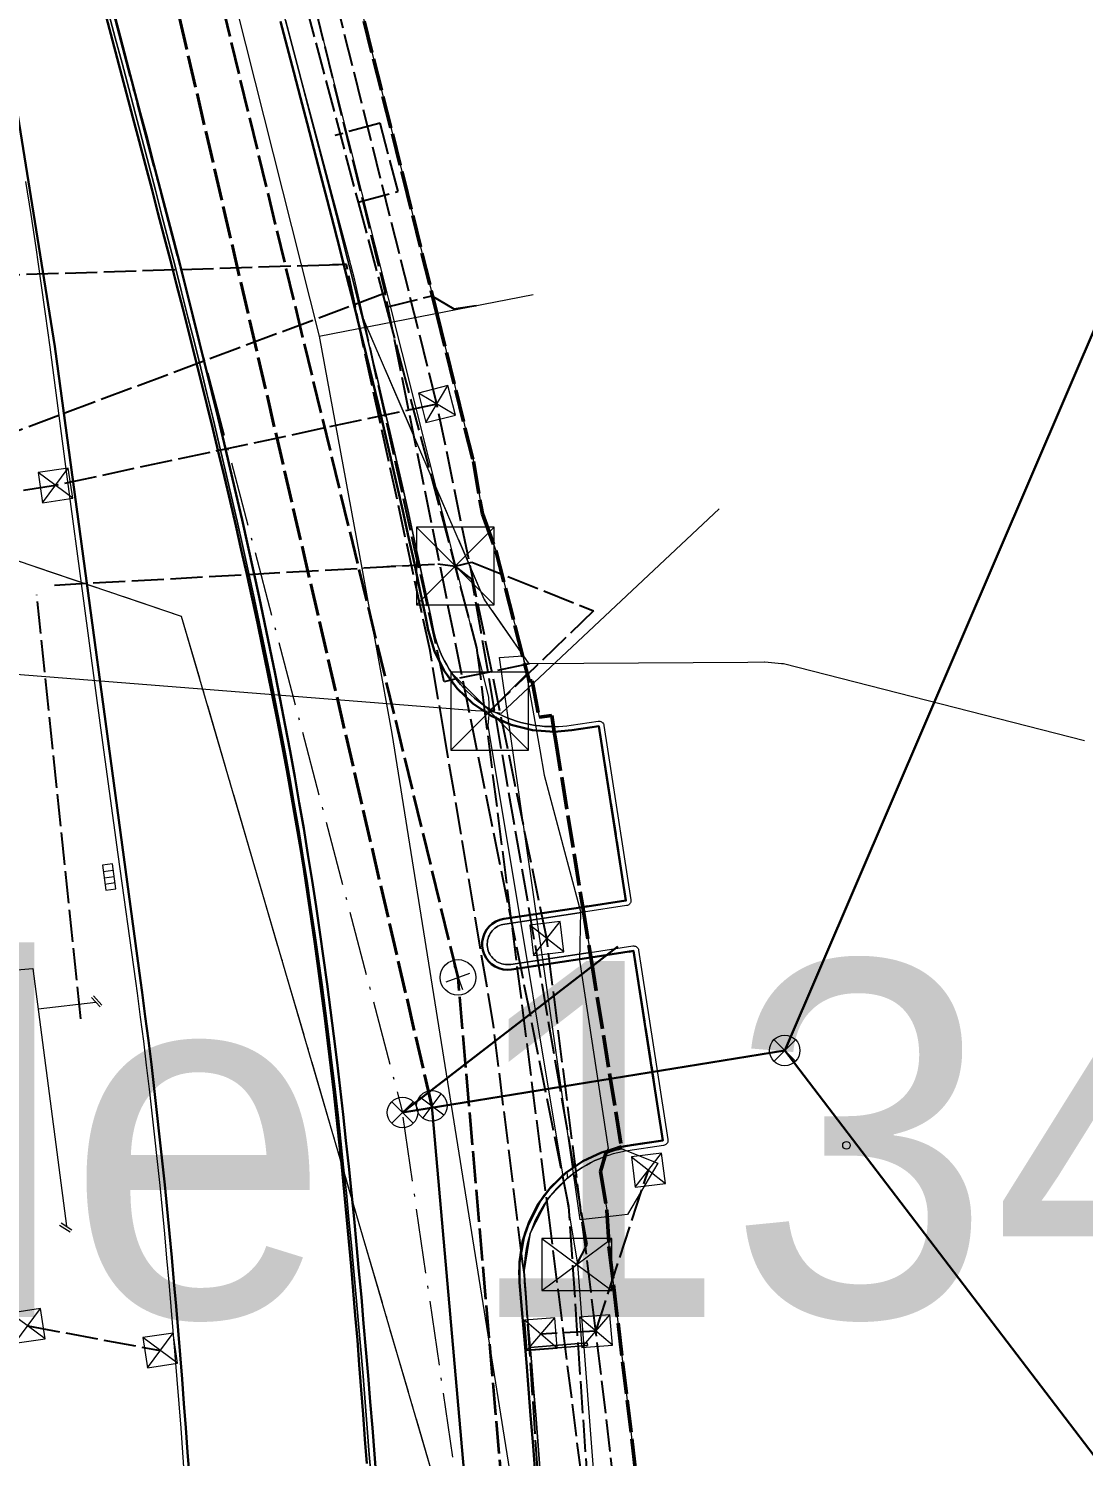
# Model space of a CAD drawing. Header units: metres. Extents: x 105014 to 106600, y 111320 to 118425.
# Drawn here: x 105416.5 to 105458.1, y 112559.1 to 112615.3 of the extents above; entities that cross this region are included whole.
import ezdxf
from ezdxf.enums import TextEntityAlignment as Align

# ---------------------------------------------------------------- set-up
doc = ezdxf.new("R2010")
doc.units = ezdxf.units.M
doc.linetypes.add('DASHDOT', pattern=[3.556, 2.54, -0.508, 0, -0.508])
doc.linetypes.add('DASHED', pattern=[1.524, 1.27, -0.254])
for name, color, linetype, lineweight in [('00-BASE-LIMITE', 7, 'DASHED', 50), ('00-BASE-UE', 42, 'DASHED', 25), ('10-PAV-CALZADA-BRT', 12, 'CONTINUOUS', 30), ('10-PAV-CALZADA-MIXTA', 8, 'CONTINUOUS', 30), ('10-PAV-SARDINEL', 252, 'CONTINUOUS', 13), ('20-EP-ZONA-DURA', 253, 'CONTINUOUS', 13), ('20-EP-ZONA-VERDE', 84, 'CONTINUOUS', 13), ('30-RED-ENEL-NODOS', 11, 'CONTINUOUS', 13), ('30-RED-ENEL-PROY', 1, 'DASHED', 25), ('30-RED-ETB-CAMARA', 151, 'CONTINUOUS', 13), ('30-RED-ETB-EXIST', 145, 'CONTINUOUS', 13), ('30-RED-ETB-PROY', 5, 'DASHED', 25), ('30-RED-MOVISTAR-PROY', 4, 'DASHED', 25), ('30-RED-VANTI-EXIST', 52, 'CONTINUOUS', 13), ('30-RED-VANTI-PROY', 2, 'DASHED', 25), ('30-RED-VANTI-RETIRO', 8, 'DASHDOT', 13), ('35-RH-ACUE-DOMICILIARIA', 152, 'CONTINUOUS', 9), ('35-RH-ACUE-MENOR-EXIST', 151, 'CONTINUOUS', 13), ('35-RH-ACUE-MENOR-PROY', 5, 'DASHED', 25), ('35-RH-PLUV-COLECTOR', 96, 'CONTINUOUS', 30), ('35-RH-PLUV-INTERCEPTOR', 3, 'DASHED', 40), ('35-RH-PLUV-NODOS', 94, 'CONTINUOUS', 13), ('35-RH-PLUV-RETIRO', 8, 'DASHDOT', 13), ('36-RH-SAN-COLECTOR-PROY', 6, 'DASHED', 35), ('36-RH-SAN-POZOS', 216, 'CONTINUOUS', 13), ('40-ROT-ESTACION', 1, 'CONTINUOUS', 25), ('60-PREDIAL-LOTE', 42, 'CONTINUOUS', 13)]:
    doc.layers.add(name, color=color, linetype=linetype, lineweight=lineweight)

# ---------------------------------------------------------------- blocks, each defined once
blk = doc.blocks.new('CAM_ETB_T_16')
for p, q in [((-1.53, -1.53), (1.53, 1.53)), ((-1.53, 1.53), (1.53, -1.53))]:
    blk.add_line(p, q)
blk.add_lwpolyline([(-1.53, -1.53), (1.53, -1.53), (1.53, 1.53), (-1.53, 1.53)], close=True)
blk = doc.blocks.new('CAM_ETB_T_13')
for p, q in [((-1.375, -1.025), (1.375, 1.025)), ((-1.375, 1.025), (1.375, -1.025))]:
    blk.add_line(p, q)
blk.add_lwpolyline([(-1.375, -1.025), (1.375, -1.025), (1.375, 1.025), (-1.375, 1.025)], close=True)
blk = doc.blocks.new('CAJA_ENEL')
for p, q in [((-0.6, -0.6), (0.6, 0.6)), ((-0.6, 0.6), (0.6, -0.6))]:
    blk.add_line(p, q)
blk.add_lwpolyline([(-0.6, -0.6), (0.6, -0.6), (0.6, 0.6), (-0.6, 0.6)], close=True)
blk = doc.blocks.new('POSTE')
blk.add_circle((0, 0), 0.15)
blk = doc.blocks.new('POZO_SAN')
for p, q in [((-0.5, 0), (0.5, 0)), ((0, -0.5), (0, 0.5))]:
    blk.add_line(p, q)
blk.add_circle((0, 0), 0.7)
blk = doc.blocks.new('SUMIDERO')
for p, q in [((-0.25, -0.2), (-0.25, 0.2)), ((0, -0.2), (0, 0.2)), ((0.25, -0.2), (0.25, 0.2))]:
    blk.add_line(p, q)
blk.add_lwpolyline([(-0.5, -0.2), (0.5, -0.2), (0.5, 0.2), (-0.5, 0.2)], close=True)
blk = doc.blocks.new('POZO_PLUV')
for p, q in [((-0.42, -0.42), (0.42, 0.42)), ((-0.42, 0.42), (0.42, -0.42))]:
    blk.add_line(p, q)
blk.add_circle((0, 0), 0.6)

msp = doc.modelspace()

# ---------------------------------------------------------------- linework, layer by layer
at = {"layer": '00-BASE-LIMITE'}
msp.add_lwpolyline([(105428.6407, 112619.9861), (105431.3021, 112609.3937), (105432.6313, 112604.0009), (105434.0537, 112598.2289), (105434.4085, 112596.1651), (105434.9379, 112594.7253), (105436.2451, 112589.5969), (105436.3631, 112589.6031), (105436.6427, 112588.1677), (105437.1407, 112588.2363), (105437.2411, 112587.5977), (105437.2873, 112587.3107), (105438.3575, 112580.6993), (105438.6859, 112578.6629), (105439.8829, 112571.2679), (105439.2775, 112571.0509), (105439.0641, 112570.2931), (105439.3141, 112568.7701), (105439.3889, 112567.3487), (105441.3993, 112550.4543)], dxfattribs=at)
at = {"layer": '00-BASE-UE'}
msp.add_lwpolyline([(105428.6407, 112619.9861), (105431.3021, 112609.3937), (105432.6313, 112604.0009), (105434.0537, 112598.2289), (105434.4085, 112596.1651), (105434.9379, 112594.7253), (105436.2451, 112589.5969), (105436.3631, 112589.6031), (105436.6427, 112588.1677), (105437.1407, 112588.2363), (105437.2411, 112587.5979), (105437.9267, 112587.6535), (105438.9975, 112587.8155), (105440.0561, 112580.9559), (105438.3575, 112580.6993), (105438.6773, 112578.7163), (105440.3625, 112578.9709), (105441.5125, 112571.5193), (105440.1031, 112571.3063), (105439.8831, 112571.2679), (105439.2775, 112571.0509), (105439.0641, 112570.2931), (105439.3141, 112568.7701), (105439.3889, 112567.3487), (105441.3993, 112550.4543)], dxfattribs=at)
at = {"layer": '10-PAV-CALZADA-BRT'}
for points in [[(105369.4269, 112805.6577), (105420.4073, 112612.7045), (105420.6547, 112611.7683), (105420.9021, 112610.8311), (105421.1491, 112609.8935), (105421.3959, 112608.9549), (105421.6421, 112608.0153), (105421.8871, 112607.0769), (105422.1315, 112606.1359), (105422.3749, 112605.1939), (105422.6167, 112604.2509), (105422.8573, 112603.3067), (105423.0961, 112602.3615), (105423.3329, 112601.4151), (105423.5677, 112600.4673), (105423.8005, 112599.5183), (105424.0305, 112598.5681), (105424.2579, 112597.6165), (105424.4827, 112596.6635), (105424.7043, 112595.7091), (105424.9225, 112594.7531), (105425.1375, 112593.7959), (105425.3489, 112592.8369), (105425.5563, 112591.8765), (105425.7599, 112590.9147), (105425.9591, 112589.9511), (105426.1539, 112588.9859), (105426.3441, 112588.0191), (105426.5295, 112587.0507), (105426.7099, 112586.0807), (105426.8849, 112585.1089), (105427.0547, 112584.1355), (105427.2187, 112583.1605), (105427.3769, 112582.1847), (105427.5291, 112581.2083), (105427.6757, 112580.2319), (105427.8169, 112579.2553), (105427.9527, 112578.2787), (105428.0833, 112577.3021), (105428.2093, 112576.3255), (105428.3303, 112575.3491), (105428.4469, 112574.3727), (105428.5593, 112573.3967), (105428.6675, 112572.4207), (105428.7717, 112571.4451), (105428.8723, 112570.4697), (105428.9693, 112569.4949), (105429.0631, 112568.5201), (105429.1537, 112567.5459), (105429.2411, 112566.5721), (105429.3261, 112565.5989), (105429.4085, 112564.6259), (105429.4883, 112563.6535), (105429.5663, 112562.6817), (105429.6421, 112561.7103), (105429.7161, 112560.7395), (105429.7887, 112559.7693), (105429.8597, 112558.7997)], [(105422.8781, 112558.2919), (105422.8077, 112559.2527), (105422.7359, 112560.2125), (105422.6629, 112561.1717), (105422.5881, 112562.1299), (105422.5113, 112563.0873), (105422.4327, 112564.0439), (105422.3517, 112564.9997), (105422.2685, 112565.9545), (105422.1827, 112566.9083), (105422.0941, 112567.8613), (105422.0027, 112568.8133), (105421.9079, 112569.7643), (105421.8099, 112570.7143), (105421.7087, 112571.6631), (105421.6035, 112572.6109), (105421.4945, 112573.5575), (105421.3817, 112574.5031), (105421.2645, 112575.4473), (105421.1429, 112576.3905), (105421.0169, 112577.3323), (105420.9511, 112577.8059), (105417.5797, 112602.7569), (105415.596, 112615.1337)]]:
    msp.add_lwpolyline(points, dxfattribs=at)
at = {"layer": '10-PAV-CALZADA-MIXTA'}
for points in [[(105430.2393, 112558.1471), (105430.1597, 112559.1761), (105430.0789, 112560.2053), (105429.9963, 112561.2343), (105429.9119, 112562.2631), (105429.8255, 112563.2917), (105429.7371, 112564.3201), (105429.6461, 112565.3483), (105429.5527, 112566.3763), (105429.4565, 112567.4041), (105429.3571, 112568.4317), (105429.2547, 112569.4587), (105429.1489, 112570.4857), (105429.0397, 112571.5121), (105428.9265, 112572.5381), (105428.8093, 112573.5637), (105428.6881, 112574.5887), (105428.5625, 112575.6133), (105428.4325, 112576.6375), (105428.2975, 112577.6609), (105428.1577, 112578.6835), (105428.0127, 112579.7057), (105427.8625, 112580.7269), (105427.7067, 112581.7473), (105427.5451, 112582.7669), (105427.3777, 112583.7855), (105427.2043, 112584.8031), (105427.0249, 112585.8195), (105426.8399, 112586.8351), (105426.6495, 112587.8495), (105426.4537, 112588.8631), (105426.2527, 112589.8757), (105426.0469, 112590.8871), (105425.8365, 112591.8977), (105425.6215, 112592.9073), (105425.4023, 112593.9161), (105425.1791, 112594.9239), (105424.9517, 112595.9309), (105424.7209, 112596.9371), (105424.4865, 112597.9423), (105424.2489, 112598.9467), (105424.0079, 112599.9505), (105423.7643, 112600.9537), (105423.5179, 112601.9561), (105423.2689, 112602.9579), (105423.0177, 112603.9591), (105422.7643, 112604.9597), (105422.5091, 112605.9599), (105422.2521, 112606.9597), (105421.9933, 112607.9591), (105421.7335, 112608.9579), (105421.4723, 112609.9567), (105421.2103, 112610.9551), (105420.9475, 112611.9533), (105420.6841, 112612.9515), (105420.4203, 112613.9495), (105420.1563, 112614.9473), (105389.7224, 112729.9788)], [(105426.4627, 112615.5467), (105426.7271, 112614.5463), (105426.9915, 112613.5447), (105427.2555, 112612.5419), (105427.5191, 112611.5375), (105427.7811, 112610.5353), (105428.0431, 112609.5287), (105428.3039, 112608.5207), (105428.5635, 112607.5109), (105428.8217, 112606.4997), (105429.0781, 112605.4867), (105429.3327, 112604.4721), (105429.5853, 112603.4557), (105429.8357, 112602.4375), (105430.0835, 112601.4173), (105430.3287, 112600.3953), (105430.5709, 112599.3715), (105430.8101, 112598.3455), (105431.0461, 112597.3177), (105431.2783, 112596.2879), (105431.5071, 112595.2559), (105431.7317, 112594.2217), (105431.9523, 112593.1855), (105432.1687, 112592.1473), (105432.2799, 112591.6007), (105432.5242, 112590.7731), (105432.9073, 112589.9998), (105433.4175, 112589.3039), (105434.0399, 112588.7061), (105434.7557, 112588.2242), (105435.5438, 112587.8726), (105436.3805, 112587.6618), (105437.2411, 112587.5979), (105437.9267, 112587.6535), (105438.9975, 112587.8155), (105440.0561, 112580.9559), (105438.3575, 112580.6993), (105435.2537, 112580.2301), (105435.0923, 112580.1919), (105434.9394, 112580.1276), (105434.7991, 112580.039), (105434.6754, 112579.9285), (105434.5715, 112579.7992), (105434.4903, 112579.6546), (105434.4341, 112579.4985), (105434.4043, 112579.3354), (105434.4017, 112579.1695), (105434.4265, 112579.0055), (105434.478, 112578.8478), (105434.5547, 112578.7007), (105434.6545, 112578.5683), (105434.7748, 112578.4541), (105434.9123, 112578.3613), (105435.0632, 112578.2923), (105435.2233, 112578.2491), (105435.3884, 112578.2329), (105435.5539, 112578.2441), (105438.6773, 112578.7163), (105440.3625, 112578.9709), (105441.5125, 112571.5193), (105440.1031, 112571.3063), (105439.883, 112571.2677), (105439.1012, 112571.0462), (105438.3656, 112570.7011), (105437.6956, 112570.2413), (105437.109, 112569.6791), (105436.6212, 112569.0293), (105436.245, 112568.309), (105435.9905, 112567.5373), (105435.8644, 112566.7346), (105435.8699, 112565.9221), (105435.9633, 112564.8633), (105436.0531, 112563.8211), (105436.1405, 112562.7797), (105436.2259, 112561.7395), (105436.3091, 112560.7003), (105436.3909, 112559.6623), (105436.4711, 112558.6253)]]:
    msp.add_lwpolyline(points, dxfattribs=at)
at = {"layer": '10-PAV-SARDINEL'}
for points in [[(105429.8597, 112558.7997), (105429.7887, 112559.7693), (105429.7161, 112560.7395), (105429.6421, 112561.7103), (105429.5663, 112562.6817), (105429.4883, 112563.6535), (105429.4085, 112564.6259), (105429.3261, 112565.5989), (105429.2411, 112566.5721), (105429.1537, 112567.5459), (105429.0631, 112568.5201), (105428.9693, 112569.4949), (105428.8723, 112570.4697), (105428.7717, 112571.4451), (105428.6675, 112572.4207), (105428.5593, 112573.3967), (105428.4469, 112574.3727), (105428.3303, 112575.3491), (105428.2093, 112576.3255), (105428.0833, 112577.3021), (105427.9527, 112578.2787), (105427.8169, 112579.2553), (105427.6757, 112580.2319), (105427.5291, 112581.2083), (105427.3769, 112582.1847), (105427.2187, 112583.1605), (105427.0547, 112584.1355), (105426.8849, 112585.1089), (105426.7099, 112586.0807), (105426.5295, 112587.0507), (105426.3441, 112588.0191), (105426.1539, 112588.9859), (105425.9591, 112589.9511), (105425.7599, 112590.9147), (105425.5563, 112591.8765), (105425.3489, 112592.8369), (105425.1375, 112593.7959), (105424.9225, 112594.7531), (105424.7043, 112595.7091), (105424.4827, 112596.6635), (105424.2579, 112597.6165), (105424.0305, 112598.5681), (105423.8005, 112599.5183), (105423.5677, 112600.4673), (105423.3329, 112601.4151), (105423.0961, 112602.3615), (105422.8573, 112603.3067), (105422.6167, 112604.2509), (105422.3749, 112605.1939), (105422.1315, 112606.1359), (105421.8871, 112607.0769), (105421.6421, 112608.0153), (105421.3959, 112608.9549), (105421.1491, 112609.8935), (105420.9021, 112610.8311), (105420.6547, 112611.7683), (105420.4073, 112612.7045), (105369.4313, 112805.6409)], [(105389.5291, 112729.9276), (105419.963, 112614.8961), (105420.227, 112613.8984), (105420.4907, 112612.9005), (105420.7541, 112611.9024), (105421.0169, 112610.9043), (105421.2789, 112609.906), (105421.54, 112608.9075), (105421.7997, 112607.9089), (105422.0585, 112606.9098), (105422.3154, 112605.9103), (105422.5705, 112604.9105), (105422.8238, 112603.9102), (105423.0749, 112602.9095), (105423.3238, 112601.9082), (105423.57, 112600.9063), (105423.8135, 112599.9036), (105424.0544, 112598.9004), (105424.2918, 112597.8966), (105424.5261, 112596.8921), (105424.7567, 112595.8865), (105424.984, 112594.88), (105425.207, 112593.8733), (105425.426, 112592.8652), (105425.6408, 112591.8565), (105425.851, 112590.8468), (105426.0566, 112589.8361), (105426.2574, 112588.8247), (105426.453, 112587.8121), (105426.6432, 112586.7988), (105426.828, 112585.7842), (105427.0072, 112584.7689), (105427.1804, 112583.7524), (105427.3477, 112582.7351), (105427.5091, 112581.7166), (105427.6647, 112580.6973), (105427.8148, 112579.6771), (105427.9596, 112578.6559), (105428.0993, 112577.6343), (105428.2342, 112576.6118), (105428.3641, 112575.5886), (105428.4896, 112574.5648), (105428.6107, 112573.5406), (105428.7278, 112572.5158), (105428.8409, 112571.4906), (105428.95, 112570.4649), (105429.0558, 112569.4386), (105429.1581, 112568.4122), (105429.2574, 112567.3852), (105429.3536, 112566.358), (105429.4469, 112565.3305), (105429.5379, 112564.3028), (105429.6262, 112563.2748), (105429.7126, 112562.2466), (105429.797, 112561.2181), (105429.8795, 112560.1895), (105429.9603, 112559.1606), (105430.0399, 112558.1318)], [(105430.0399, 112558.1318), (105429.9603, 112559.1606), (105429.8795, 112560.1895), (105429.797, 112561.2181), (105429.7126, 112562.2466), (105429.6262, 112563.2748), (105429.5379, 112564.3028), (105429.4469, 112565.3305), (105429.3536, 112566.358), (105429.2574, 112567.3852), (105429.1581, 112568.4122), (105429.0558, 112569.4386), (105428.95, 112570.4649), (105428.8409, 112571.4906), (105428.7278, 112572.5158), (105428.6107, 112573.5406), (105428.4896, 112574.5648), (105428.3641, 112575.5886), (105428.2342, 112576.6118), (105428.0993, 112577.6343), (105427.9596, 112578.6559), (105427.8148, 112579.6771), (105427.6647, 112580.6973), (105427.5091, 112581.7166), (105427.3477, 112582.7351), (105427.1804, 112583.7524), (105427.0072, 112584.7689), (105426.828, 112585.7842), (105426.6432, 112586.7988), (105426.453, 112587.8121), (105426.2574, 112588.8247), (105426.0566, 112589.8361), (105425.851, 112590.8468), (105425.6408, 112591.8565), (105425.426, 112592.8652), (105425.207, 112593.8733), (105424.984, 112594.88), (105424.7567, 112595.8865), (105424.5261, 112596.8921), (105424.2918, 112597.8966), (105424.0544, 112598.9004), (105423.8135, 112599.9036), (105423.57, 112600.9063), (105423.3238, 112601.9082), (105423.0749, 112602.9095), (105422.8238, 112603.9102), (105422.5705, 112604.9105), (105422.3154, 112605.9103), (105422.0585, 112606.9098), (105421.7997, 112607.9089), (105421.54, 112608.9075), (105421.2789, 112609.906), (105421.0169, 112610.9043), (105420.7541, 112611.9024), (105420.4907, 112612.9005), (105420.227, 112613.8984), (105419.963, 112614.8961), (105389.5291, 112729.9276)], [(105389.7224, 112729.9788), (105420.1563, 112614.9473), (105420.4203, 112613.9495), (105420.6841, 112612.9515), (105420.9475, 112611.9533), (105421.2103, 112610.9551), (105421.4723, 112609.9567), (105421.7335, 112608.9579), (105421.9933, 112607.9591), (105422.2521, 112606.9597), (105422.5091, 112605.9599), (105422.7643, 112604.9597), (105423.0177, 112603.9591), (105423.2689, 112602.9579), (105423.5179, 112601.9561), (105423.7643, 112600.9537), (105424.0079, 112599.9505), (105424.2489, 112598.9467), (105424.4865, 112597.9423), (105424.7209, 112596.9371), (105424.9517, 112595.9309), (105425.1791, 112594.9239), (105425.4023, 112593.9161), (105425.6215, 112592.9073), (105425.8365, 112591.8977), (105426.0469, 112590.8871), (105426.2527, 112589.8757), (105426.4537, 112588.8631), (105426.6495, 112587.8495), (105426.8399, 112586.8351), (105427.0249, 112585.8195), (105427.2043, 112584.8031), (105427.3777, 112583.7855), (105427.5451, 112582.7669), (105427.7067, 112581.7473), (105427.8625, 112580.7269), (105428.0127, 112579.7057), (105428.1577, 112578.6835), (105428.2975, 112577.6609), (105428.4325, 112576.6375), (105428.5625, 112575.6133), (105428.6881, 112574.5887), (105428.8093, 112573.5637), (105428.9265, 112572.5381), (105429.0397, 112571.5121), (105429.1489, 112570.4857), (105429.2547, 112569.4587), (105429.3571, 112568.4317), (105429.4565, 112567.4041), (105429.5527, 112566.3763), (105429.6461, 112565.3483), (105429.7371, 112564.3201), (105429.8255, 112563.2917), (105429.9119, 112562.2631), (105429.9963, 112561.2343), (105430.0789, 112560.2053), (105430.1597, 112559.1761), (105430.2393, 112558.1471)], [(105436.4711, 112558.6253), (105436.3909, 112559.6623), (105436.3091, 112560.7003), (105436.2259, 112561.7395), (105436.1405, 112562.7797), (105436.0531, 112563.8211), (105435.9633, 112564.8633), (105435.8699, 112565.9221), (105435.8564, 112566.1195), (105435.8507, 112566.3173), (105435.8528, 112566.5151), (105435.8628, 112566.7127), (105435.8805, 112566.9098), (105435.9061, 112567.106), (105435.9394, 112567.301), (105435.9804, 112567.4946), (105436.029, 112567.6863), (105436.0851, 112567.8761), (105436.1488, 112568.0634), (105436.2197, 112568.2481), (105436.298, 112568.4298), (105436.3833, 112568.6083), (105436.4757, 112568.7833), (105436.5749, 112568.9545), (105436.6808, 112569.1216), (105436.7932, 112569.2844), (105436.912, 112569.4426), (105437.037, 112569.596), (105437.1679, 112569.7444), (105437.3046, 112569.8874), (105437.4468, 112570.0249), (105437.5944, 112570.1567), (105437.7471, 112570.2826), (105437.9046, 112570.4023), (105438.0668, 112570.5157), (105438.2333, 112570.6225), (105438.4039, 112570.7227), (105438.5783, 112570.8161), (105438.7563, 112570.9025), (105438.9376, 112570.9818), (105439.1218, 112571.0539), (105439.3088, 112571.1186), (105439.4982, 112571.1759), (105439.6897, 112571.2256), (105439.883, 112571.2677), (105439.9928, 112571.2882), (105440.1031, 112571.3063), (105441.5125, 112571.5193), (105440.3625, 112578.9709), (105438.6773, 112578.7163), (105435.5539, 112578.2441), (105435.4668, 112578.2348), (105435.3792, 112578.2331), (105435.2918, 112578.2391), (105435.2052, 112578.2526), (105435.1202, 112578.2737), (105435.0373, 112578.3021), (105434.9572, 112578.3376), (105434.8805, 112578.3799), (105434.8077, 112578.4288), (105434.7396, 112578.4838), (105434.6764, 112578.5446), (105434.6188, 112578.6106), (105434.5672, 112578.6814), (105434.522, 112578.7564), (105434.4834, 112578.8351), (105434.4519, 112578.9168), (105434.4276, 112579.001), (105434.4107, 112579.087), (105434.4014, 112579.1741), (105434.3997, 112579.2617), (105434.4057, 112579.3491), (105434.4193, 112579.4357), (105434.4403, 112579.5207), (105434.4687, 112579.6036), (105434.5042, 112579.6837), (105434.5466, 112579.7604), (105434.5955, 112579.8331), (105434.6505, 112579.9013), (105434.7112, 112579.9644), (105434.7773, 112580.022), (105434.8481, 112580.0736), (105434.9231, 112580.1189), (105435.0018, 112580.1574), (105435.0835, 112580.189), (105435.1677, 112580.2132), (105435.2537, 112580.2301), (105438.3575, 112580.6993), (105440.0561, 112580.9559), (105438.9975, 112587.8155), (105437.9267, 112587.6535), (105437.7561, 112587.6308), (105437.5849, 112587.6139), (105437.4131, 112587.6029), (105437.2411, 112587.5979), (105437.0436, 112587.5994), (105436.8464, 112587.6086), (105436.6496, 112587.6257), (105436.4537, 112587.6505), (105436.2589, 112587.683), (105436.0656, 112587.7232), (105435.874, 112587.7709), (105435.6844, 112587.8263), (105435.4972, 112587.889), (105435.3126, 112587.9591), (105435.1309, 112588.0364), (105434.9524, 112588.1209), (105434.7773, 112588.2123), (105434.6061, 112588.3106), (105434.4388, 112588.4156), (105434.2758, 112588.5271), (105434.1173, 112588.6449), (105433.9636, 112588.7689), (105433.815, 112588.8989), (105433.6715, 112589.0346), (105433.5336, 112589.1759), (105433.4013, 112589.3225), (105433.275, 112589.4743), (105433.1547, 112589.6309), (105433.0407, 112589.7921), (105432.9331, 112589.9578), (105432.8322, 112590.1275), (105432.7381, 112590.3011), (105432.6508, 112590.4783), (105432.5707, 112590.6587), (105432.4977, 112590.8422), (105432.4321, 112591.0285), (105432.3738, 112591.2172), (105432.3231, 112591.408), (105432.2799, 112591.6007), (105432.1687, 112592.1473), (105431.9523, 112593.1855), (105431.7317, 112594.2217), (105431.5071, 112595.2559), (105431.2783, 112596.2879), (105431.0461, 112597.3177), (105430.8101, 112598.3455), (105430.5709, 112599.3715), (105430.3287, 112600.3953), (105430.0835, 112601.4173), (105429.8357, 112602.4375), (105429.5853, 112603.4557), (105429.3327, 112604.4721), (105429.0781, 112605.4867), (105428.8217, 112606.4997), (105428.5635, 112607.5109), (105428.3039, 112608.5207), (105428.0431, 112609.5287), (105427.7811, 112610.5353), (105427.5191, 112611.5375), (105427.2555, 112612.5419), (105426.9915, 112613.5447), (105426.7271, 112614.5463), (105426.4627, 112615.5467)], [(105426.6561, 112615.5978), (105426.9205, 112614.5974), (105427.1849, 112613.5957), (105427.4489, 112612.5928), (105427.7126, 112611.5882), (105427.9747, 112610.5858), (105428.2367, 112609.579), (105428.4976, 112608.5707), (105428.7573, 112607.5606), (105429.0156, 112606.549), (105429.2721, 112605.5356), (105429.5268, 112604.5206), (105429.7795, 112603.5037), (105430.03, 112602.485), (105430.2779, 112601.4643), (105430.5233, 112600.4417), (105430.7656, 112599.4172), (105431.005, 112598.3906), (105431.2411, 112597.3621), (105431.4735, 112596.3316), (105431.7025, 112595.2988), (105431.9272, 112594.2637), (105432.148, 112593.2267), (105432.3646, 112592.1877), (105432.4754, 112591.6431), (105432.5169, 112591.4575), (105432.5662, 112591.272), (105432.6222, 112591.0908), (105432.6853, 112590.9118), (105432.7545, 112590.7378), (105432.8314, 112590.5644), (105432.9156, 112590.3933), (105433.0059, 112590.2266), (105433.1023, 112590.0646), (105433.2062, 112589.9045), (105433.3164, 112589.7487), (105433.4317, 112589.5986), (105433.5524, 112589.4536), (105433.6801, 112589.3121), (105433.8108, 112589.1782), (105433.9492, 112589.0471), (105434.0941, 112588.9205), (105434.2383, 112588.8042), (105434.3914, 112588.6902), (105434.5471, 112588.5837), (105434.7087, 112588.4823), (105434.8741, 112588.3874), (105435.0421, 112588.2997), (105435.2115, 112588.2195), (105435.386, 112588.1452), (105435.5662, 112588.0768), (105435.7461, 112588.0165), (105435.9251, 112587.9643), (105436.1092, 112587.9184), (105436.2968, 112587.8794), (105436.4817, 112587.8485), (105436.6719, 112587.8245), (105436.8602, 112587.8082), (105437.0469, 112587.7994), (105437.2394, 112587.7979), (105437.4061, 112587.8029), (105437.5701, 112587.8134), (105437.7335, 112587.8295), (105437.8987, 112587.8515), (105438.9676, 112588.0132), (105439.0021, 112588.0154), (105439.0365, 112588.0116), (105439.0696, 112588.002), (105439.1007, 112587.9868), (105439.1287, 112587.9665), (105439.1527, 112587.9417), (105439.1721, 112587.9131), (105439.1863, 112587.8816), (105439.1949, 112587.8481), (105440.2538, 112580.9864), (105440.2561, 112580.955), (105440.2535, 112580.9237), (105440.246, 112580.8932), (105440.2338, 112580.8642), (105440.2173, 112580.8374), (105440.1967, 112580.8136), (105440.1727, 112580.7934), (105440.1458, 112580.7771), (105440.1166, 112580.7652), (105440.086, 112580.7581), (105438.3874, 112580.5015), (105435.2877, 112580.0329), (105435.2148, 112580.0187), (105435.147, 112579.9991), (105435.0819, 112579.9739), (105435.0192, 112579.9432), (105434.959, 112579.907), (105434.9019, 112579.8653), (105434.8492, 112579.8194), (105434.8004, 112579.7686), (105434.7561, 112579.7137), (105434.7178, 112579.6567), (105434.6836, 112579.5947), (105434.6549, 112579.53), (105434.6325, 112579.4647), (105434.6156, 112579.3966), (105434.6047, 112579.3274), (105434.5999, 112579.2565), (105434.6012, 112579.1865), (105434.6086, 112579.1172), (105434.6224, 112579.0472), (105434.6414, 112578.9812), (105434.6669, 112578.9152), (105434.698, 112578.8518), (105434.7343, 112578.7916), (105434.7755, 112578.7352), (105434.8209, 112578.6831), (105434.8718, 112578.6341), (105434.926, 112578.5903), (105434.9848, 112578.5507), (105435.0457, 112578.5171), (105435.1099, 112578.4886), (105435.1768, 112578.4657), (105435.2453, 112578.4488), (105435.3146, 112578.438), (105435.3833, 112578.4333), (105435.4543, 112578.4346), (105435.528, 112578.4425), (105438.6474, 112578.9141), (105440.3326, 112579.1687), (105440.3671, 112579.1709), (105440.4014, 112579.1671), (105440.4346, 112579.1574), (105440.4657, 112579.1422), (105440.4936, 112579.1219), (105440.5177, 112579.0971), (105440.5371, 112579.0685), (105440.5513, 112579.037), (105440.5599, 112579.0035), (105441.7102, 112571.5498), (105441.7125, 112571.5184), (105441.7099, 112571.4871), (105441.7024, 112571.4566), (105441.6902, 112571.4276), (105441.6737, 112571.4008), (105441.6531, 112571.377), (105441.6291, 112571.3568), (105441.6022, 112571.3405), (105441.573, 112571.3286), (105441.5424, 112571.3215), (105440.1344, 112571.1087), (105440.0296, 112571.0916), (105440.0252, 112571.0909), (105439.9224, 112571.0716), (105439.7369, 112571.0312), (105439.5537, 112570.9837), (105439.3711, 112570.9285), (105439.1923, 112570.8667), (105439.0145, 112570.7972), (105438.8405, 112570.7211), (105438.6696, 112570.6382), (105438.5013, 112570.548), (105438.3382, 112570.4522), (105438.1785, 112570.3498), (105438.0235, 112570.2414), (105437.8714, 112570.1258), (105437.7253, 112570.0055), (105437.5843, 112569.8795), (105437.4468, 112569.7467), (105437.3161, 112569.61), (105437.1897, 112569.4668), (105437.0702, 112569.3201), (105436.9554, 112569.1673), (105436.8468, 112569.01), (105436.7457, 112568.8504), (105436.6516, 112568.688), (105436.5624, 112568.519), (105436.4804, 112568.3476), (105436.4052, 112568.1731), (105436.337, 112567.9958), (105436.2759, 112567.8159), (105436.2213, 112567.6314), (105436.1752, 112567.4495), (105436.136, 112567.2641), (105436.104, 112567.0768), (105436.0792, 112566.8861), (105436.0622, 112566.6973), (105436.0527, 112566.5079), (105436.0507, 112566.3184), (105436.0562, 112566.1289), (105436.0692, 112565.938), (105436.1626, 112564.8807), (105436.2524, 112563.8381), (105436.3398, 112562.7963), (105436.4253, 112561.7557), (105436.5085, 112560.7162), (105436.5903, 112559.6779), (105436.6705, 112558.6406)]]:
    msp.add_lwpolyline(points, dxfattribs=at)
at = {"layer": '20-EP-ZONA-DURA'}
for points in [[(105428.6407, 112619.9861), (105431.3021, 112609.3937), (105432.6313, 112604.0009), (105434.0537, 112598.2289), (105434.4085, 112596.1651), (105434.9379, 112594.7253), (105434.9379, 112594.7253), (105436.2451, 112589.5969), (105436.3631, 112589.6031), (105436.6427, 112588.1677), (105437.1407, 112588.2363), (105437.2096, 112587.7981), (105437.0469, 112587.7994), (105436.8602, 112587.8082), (105436.6719, 112587.8245), (105436.4817, 112587.8485), (105436.2968, 112587.8794), (105436.1092, 112587.9184), (105435.9251, 112587.9643), (105435.7461, 112588.0165), (105435.5662, 112588.0768), (105435.386, 112588.1452), (105435.2115, 112588.2195), (105435.0421, 112588.2997), (105434.8741, 112588.3874), (105434.7087, 112588.4823), (105434.5471, 112588.5837), (105434.3914, 112588.6902), (105434.2383, 112588.8042), (105434.0941, 112588.9205), (105433.9492, 112589.0471), (105433.8108, 112589.1782), (105433.6801, 112589.3121), (105433.5524, 112589.4536), (105433.4317, 112589.5986), (105433.3164, 112589.7487), (105433.2062, 112589.9045), (105433.1023, 112590.0646), (105433.0059, 112590.2266), (105432.9156, 112590.3933), (105432.8314, 112590.5644), (105432.7545, 112590.7378), (105432.6853, 112590.9118), (105432.6222, 112591.0908), (105432.5662, 112591.272), (105432.5169, 112591.4575), (105432.4754, 112591.6431), (105432.3646, 112592.1877), (105432.148, 112593.2267), (105431.9272, 112594.2637), (105431.7025, 112595.2988), (105431.4735, 112596.3316), (105431.2411, 112597.3621), (105431.005, 112598.3906), (105430.7656, 112599.4172), (105430.5233, 112600.4417), (105430.2779, 112601.4643), (105430.03, 112602.485), (105429.7795, 112603.5037), (105429.5268, 112604.5206), (105429.2721, 112605.5356), (105429.0156, 112606.549), (105428.7573, 112607.5606), (105428.4976, 112608.5707), (105428.2367, 112609.579), (105427.9747, 112610.5858), (105427.7126, 112611.5882), (105427.4489, 112612.5928), (105427.1849, 112613.5957), (105426.9205, 112614.5974), (105426.6561, 112615.5978)], [(105416.4262, 112609.2532), (105416.6329, 112607.9511), (105416.8318, 112606.6477), (105417.0228, 112605.3432), (105417.206, 112604.0376), (105417.3815, 112602.7305), (105418.0402, 112597.7383), (105418.7068, 112592.7468), (105419.3811, 112587.7563), (105420.0632, 112582.7668), (105420.753, 112577.7785), (105420.8188, 112577.3053), (105420.9446, 112576.3645), (105421.0661, 112575.4222), (105421.1832, 112574.479), (105421.2959, 112573.5342), (105421.4048, 112572.5884), (105421.5099, 112571.6415), (105421.611, 112570.6935), (105421.709, 112569.7442), (105421.8037, 112568.7939), (105421.895, 112567.8425), (105421.9836, 112566.8901), (105422.0693, 112565.9369), (105422.1525, 112564.9826), (105422.2334, 112564.0273), (105422.312, 112563.0711), (105422.3887, 112562.1141), (105422.4635, 112561.1563), (105422.5365, 112560.1975), (105422.6083, 112559.238), (105422.6786, 112558.2774)], [(105436.6705, 112558.6405), (105436.5903, 112559.6779), (105436.5085, 112560.7163), (105436.4251, 112561.7557), (105436.3399, 112562.7963), (105436.3002, 112563.2719), (105437.8945, 112563.3989), (105438.5437, 112563.4507), (105438.5317, 112563.5499), (105437.8865, 112563.4985), (105436.292, 112563.3715), (105436.2523, 112563.8381), (105436.1627, 112564.8807), (105436.0692, 112565.9389), (105436.0505, 112566.4015), (105436.292, 112567.8664), (105436.9697, 112569.1875), (105437.0747, 112569.3263), (105437.7601, 112570.0353), (105437.8714, 112570.1258), (105438.0235, 112570.2414), (105438.1785, 112570.3498), (105438.3382, 112570.4522), (105438.5013, 112570.548), (105438.6696, 112570.6382), (105438.8405, 112570.7211), (105439.0145, 112570.7972), (105439.1923, 112570.8667), (105439.2292, 112570.8795), (105439.0641, 112570.2931), (105439.3141, 112568.7701), (105439.3889, 112567.3487), (105439.3889, 112567.3487), (105441.0836, 112553.1071)]]:
    msp.add_lwpolyline(points, dxfattribs=at)
msp.add_lwpolyline([(105435.4543, 112578.4346), (105435.3833, 112578.4333), (105435.3146, 112578.438), (105435.2453, 112578.4488), (105435.1768, 112578.4657), (105435.1099, 112578.4886), (105435.0457, 112578.5171), (105434.9848, 112578.5507), (105434.926, 112578.5903), (105434.8718, 112578.6341), (105434.8209, 112578.6831), (105434.7755, 112578.7352), (105434.7343, 112578.7916), (105434.698, 112578.8518), (105434.6669, 112578.9152), (105434.6414, 112578.9812), (105434.6224, 112579.0472), (105434.6086, 112579.1172), (105434.6012, 112579.1865), (105434.5999, 112579.2565), (105434.6047, 112579.3274), (105434.6156, 112579.3966), (105434.6325, 112579.4647), (105434.6549, 112579.53), (105434.6836, 112579.5947), (105434.7178, 112579.6567), (105434.7561, 112579.7137), (105434.8004, 112579.7686), (105434.8492, 112579.8194), (105434.9019, 112579.8653), (105434.959, 112579.907), (105435.0192, 112579.9432), (105435.0819, 112579.9739), (105435.147, 112579.9991), (105435.2148, 112580.0187), (105435.2877, 112580.0329), (105438.3884, 112580.5016), (105438.6454, 112578.9138), (105435.528, 112578.4425), (105435.4543, 112578.4346)], close=True, dxfattribs=at)
at = {"layer": '20-EP-ZONA-VERDE'}
msp.add_lwpolyline([(105436.4711, 112558.6253), (105436.3909, 112559.6623), (105436.3091, 112560.7003), (105436.2259, 112561.7395), (105436.1405, 112562.7797), (105436.0531, 112563.8211), (105435.9633, 112564.8633), (105435.8699, 112565.9221), (105435.8505, 112566.4031), (105436.1014, 112567.9267), (105436.8081, 112569.3051), (105436.9173, 112569.4499), (105437.7321, 112570.2709), (105437.7601, 112570.0353), (105437.7601, 112570.0353), (105437.0747, 112569.3263), (105436.9697, 112569.1875), (105436.292, 112567.8662), (105436.0505, 112566.4015), (105436.0691, 112565.9399), (105436.1627, 112564.8807), (105436.2523, 112563.8381), (105436.292, 112563.3715), (105436.3002, 112563.2719), (105436.3399, 112562.7963), (105436.4251, 112561.7557), (105436.5085, 112560.7163), (105436.5903, 112559.6779), (105436.6705, 112558.6405)], dxfattribs=at)
msp.add_lwpolyline([(105438.5437, 112563.4507), (105437.8945, 112563.3989), (105436.3002, 112563.2719), (105436.292, 112563.3715), (105437.8865, 112563.4985), (105438.5317, 112563.5499), (105438.5437, 112563.4507)], close=True, dxfattribs=at)
at = {"layer": '30-RED-ENEL-PROY'}
for points in [[(105432.6197, 112600.4913), (105427.3753, 112621.4945)], [(105432.6197, 112600.4913), (105417.6061, 112597.2905)], [(105436.9423, 112579.4621), (105432.6197, 112600.4913)], [(105417.6061, 112597.2905), (105412.8705, 112596.5537)], [(105438.8807, 112564.0151), (105436.9423, 112579.4621)], [(105438.8807, 112564.0151), (105440.9437, 112570.3491)], [(105416.5157, 112564.2171), (105421.7301, 112563.2543)], [(105438.8807, 112564.0151), (105436.7119, 112563.8939)], [(105440.8739, 112547.1713), (105438.8807, 112564.0151)]]:
    msp.add_lwpolyline(points, dxfattribs=at)
at = {"layer": '30-RED-ETB-EXIST'}
for points in [[(105433.364, 112594.123), (105419.62, 112648.777), (105419.616, 112648.792), (105419.549, 112648.776)], [(105434.693, 112588.406), (105435.166, 112588.325), (105443.732, 112596.367)], [(105434.693, 112588.406), (105434.663, 112588.957), (105433.364, 112594.123)], [(105395.66, 112591.641), (105396.15, 112591.443), (105434.136, 112588.439), (105434.693, 112588.406)], [(105438.167, 112566.642), (105434.643, 112587.838), (105434.693, 112588.406)], [(105441.384, 112524.659), (105441.342, 112525.217), (105438.168, 112566.632), (105438.167, 112566.642)]]:
    msp.add_lwpolyline(points, dxfattribs=at)
at = {"layer": '30-RED-ETB-PROY'}
for points in [[(105417.565, 112593.367), (105432.659, 112594.202), (105433.341, 112594.117)], [(105433.341, 112594.117), (105433.991, 112594.275), (105438.786, 112592.361), (105434.693, 112588.406)], [(105434.693, 112588.406), (105434.892, 112588.441), (105433.999, 112593.596), (105433.341, 112594.117)], [(105418.606, 112576.301), (105416.876, 112592.98)], [(105438.123, 112566.635), (105438.534, 112567.42), (105434.892, 112588.441), (105434.693, 112588.406)]]:
    msp.add_lwpolyline(points, dxfattribs=at)
at = {"layer": '30-RED-MOVISTAR-PROY'}
for points in [[(105420.9371, 112644.1558), (105430.5873, 112604.8542)], [(105430.5873, 112604.8542), (105394.0693, 112591.1717)], [(105443.1419, 112490.8409), (105437.8119, 112568.9181), (105430.5873, 112604.8542)]]:
    msp.add_lwpolyline(points, dxfattribs=at)
at = {"layer": '30-RED-VANTI-EXIST'}
for points in [[(105429.2079, 112606.0707), (105427.9309, 112610.8285), (105422.7087, 112630.3311), (105420.5569, 112638.3629)], [(105429.2365, 112605.9639), (105429.2079, 112606.0707)], [(105429.7435, 112603.8051), (105429.3963, 112605.3685), (105429.2365, 112605.9639)], [(105436.2499, 112590.2645), (105434.4825, 112592.8145), (105429.7435, 112603.8051)], [(105399.5071, 112599.965), (105422.5597, 112592.1423), (105438.0227, 112539.2897)], [(105444.8505, 112590.3242), (105436.2499, 112590.2645)], [(105445.5131, 112590.3288), (105444.8505, 112590.3242)], [(105445.524, 112590.329), (105445.5131, 112590.3288)], [(105446.1874, 112590.2702), (105445.524, 112590.329)], [(105458.1057, 112587.2415), (105446.2669, 112590.2631), (105446.1874, 112590.2702)]]:
    msp.add_lwpolyline(points, dxfattribs=at)
at = {"layer": '30-RED-VANTI-PROY'}
for points in [[(105428.3942, 112605.9621), (105405.5397, 112605.2387), (105398.9957, 112605.027)], [(105428.5152, 112605.966), (105428.3942, 112605.9621)], [(105428.6323, 112605.9697), (105428.5152, 112605.966)], [(105428.7518, 112605.9735), (105428.6323, 112605.9697)], [(105428.8876, 112605.9778), (105428.7518, 112605.9735)], [(105429.0619, 112605.9833), (105428.8876, 112605.9778)], [(105436.003, 112566.6629), (105435.9765, 112566.8567), (105434.8473, 112576.0497), (105432.9281, 112587.3741), (105432.3539, 112590.7919), (105429.7239, 112602.8025), (105429.0619, 112605.9833)], [(105436.2499, 112590.2645), (105433.4327, 112589.6869), (105432.9055, 112589.5675), (105429.7435, 112603.8051)], [(105436.0237, 112566.5184), (105436.003, 112566.6629)], [(105436.049, 112566.3373), (105436.0237, 112566.5184)], [(105436.0791, 112566.0236), (105436.0633, 112566.2347), (105436.049, 112566.3373)], [(105436.0928, 112565.8417), (105436.0791, 112566.0236)], [(105436.1037, 112565.6962), (105436.0928, 112565.8417)], [(105438.0227, 112539.2897), (105437.2161, 112550.4581), (105436.6899, 112556.9323), (105436.1165, 112565.5251), (105436.1037, 112565.6962)]]:
    msp.add_lwpolyline(points, dxfattribs=at)
at = {"layer": '30-RED-VANTI-RETIRO'}
for points in [[(105436.2499, 112590.2645), (105434.4825, 112592.8145), (105429.7435, 112603.8051)], [(105399.5071, 112599.965), (105422.5597, 112592.1423), (105438.0227, 112539.2897)]]:
    msp.add_lwpolyline(points, dxfattribs=at)
at = {"layer": '35-RH-ACUE-DOMICILIARIA'}
for points in [[(105400.7062, 112576.9485), (105416.7227, 112578.2769), (105418.0372, 112568.1384)], [(105416.928, 112576.6932), (105419.1921, 112576.9519)], [(105419.0227, 112577.1358), (105419.3615, 112576.7681)], [(105419.0984, 112577.2055), (105419.4372, 112576.8378)], [(105417.8275, 112568.2744), (105418.247, 112568.0023)], [(105417.7715, 112568.1881), (105418.191, 112567.916)]]:
    msp.add_lwpolyline(points, dxfattribs=at)
at = {"layer": '35-RH-ACUE-MENOR-EXIST'}
for points in [[(105400.8118, 112710.7836), (105427.99, 112603.16)], [(105400.8118, 112710.7836), (105427.99, 112603.16)], [(105427.99, 112603.16), (105436.4082, 112604.7976)], [(105427.99, 112603.16), (105429.66, 112594.04)], [(105427.99, 112603.16), (105429.66, 112594.04)], [(105429.66, 112594.04), (105430.82, 112594.13), (105431.682, 112594.143)], [(105429.66, 112594.04), (105430.84, 112587.53)], [(105429.66, 112594.04), (105430.84, 112587.53)], [(105430.84, 112587.53), (105436.27, 112553.6)], [(105430.84, 112587.53), (105436.27, 112553.6)]]:
    msp.add_lwpolyline(points, dxfattribs=at)
at = {"layer": '35-RH-ACUE-MENOR-PROY'}
for points in [[(105399.2767, 112728.4609), (105410.5995, 112682.2575), (105415.7658, 112660.094), (105418.9178, 112648.5512), (105421.5892, 112638.264), (105429.5184, 112608.4388), (105430.6204, 112604.2971), (105431.19, 112602.1617), (105434.1838, 112590.9043), (105434.4311, 112588.9437), (105436.993, 112568.6972), (105438.9787, 112552.8903), (105439.3505, 112549.9408), (105439.1756, 112539.5811), (105441.0873, 112532.3053), (105441.5126, 112526.9139), (105443.2499, 112504.8526), (105443.757, 112488.3428), (105444.1848, 112474.5592), (105445.8461, 112448.3893)], [(105429.5184, 112608.4388), (105431.0891, 112608.8547), (105430.3829, 112611.5415), (105428.6046, 112611.0597)], [(105430.6204, 112604.2971), (105432.4196, 112604.7532), (105433.2848, 112604.2384), (105434.1619, 112604.3675)]]:
    msp.add_lwpolyline(points, dxfattribs=at)
at = {"layer": '35-RH-PLUV-COLECTOR'}
for points in [[(105446.3089, 112575.058), (105468.4865, 112626.7188)], [(105439.7452, 112579.1428), (105431.2659, 112572.6146), (105446.3089, 112575.058)], [(105446.3089, 112575.058), (105464.573, 112551.139)], [(105436.8514, 112522.498), (105432.4202, 112572.8773)], [(105436.8514, 112522.498), (105432.4202, 112572.8773)]]:
    msp.add_lwpolyline(points, dxfattribs=at)
at = {"layer": '35-RH-PLUV-INTERCEPTOR'}
msp.add_lwpolyline([(105432.4202, 112572.8773), (105416.9652, 112639.4985)], dxfattribs=at)
msp.add_lwpolyline([(105432.4202, 112572.8773), (105416.9652, 112639.4985)], dxfattribs=at)
at = {"layer": '35-RH-PLUV-RETIRO'}
for points in [[(105414.2869, 112637.0705), (105431.2659, 112572.6146)], [(105438.529, 112522.8847), (105438.529, 112522.8847), (105431.2659, 112572.6146)]]:
    msp.add_lwpolyline(points, dxfattribs=at)
at = {"layer": '36-RH-SAN-COLECTOR-PROY'}
for points in [[(105433.4516, 112577.9311), (105416.573, 112647.5737)], [(105438.1, 112524.28), (105433.4516, 112577.9311)]]:
    msp.add_lwpolyline(points, dxfattribs=at)
at = {"layer": '60-PREDIAL-LOTE'}
msp.add_lwpolyline([(105439.3635, 112571.1945), (105439.2774, 112571.0509), (105439.8955, 112571.1897), (105441.3152, 112570.6261), (105440.1275, 112568.6054), (105439.675, 112568.5537), (105438.264, 112568.3926), (105435.0847, 112590.5175), (105436.0037, 112590.5906), (105436.1973, 112589.5491), (105436.4382, 112588.2205), (105436.6728, 112586.8885), (105436.844, 112585.8865), (105438.2763, 112580.5267), (105438.2375, 112578.6142), (105439.3635, 112571.1945)], close=True, dxfattribs=at)

# ---------------------------------------------------------------- block references
at = {"layer": '30-RED-ENEL-NODOS'}
for name, p, rotation in [('CAJA_ENEL', (105432.6196, 112600.4913), 104.2), ('CAJA_ENEL', (105417.6062, 112597.2904), 98.5), ('CAJA_ENEL', (105436.9423, 112579.462), 97), ('POSTE', (105448.7395, 112571.3246), 95), ('CAJA_ENEL', (105440.9437, 112570.3491), 7.1), ('CAJA_ENEL', (105416.5156, 112564.217), 98.5), ('CAJA_ENEL', (105436.7119, 112563.8938), 94.6), ('CAJA_ENEL', (105438.8806, 112564.015), 94.5), ('CAJA_ENEL', (105421.7301, 112563.2544), 98.5)]:
    msp.add_blockref(name, p, dxfattribs=dict(at, rotation=rotation))
at = {"layer": '30-RED-ETB-CAMARA'}
for name, p in [('CAM_ETB_T_16', (105433.341, 112594.117)), ('CAM_ETB_T_16', (105434.693, 112588.406)), ('CAM_ETB_T_13', (105438.123, 112566.635))]:
    msp.add_blockref(name, p, dxfattribs=at)
at = {"layer": '35-RH-PLUV-NODOS'}
for name, p, rotation in [('SUMIDERO', (105419.719, 112581.8805), 277.8), ('SUMIDERO', (105419.719, 112581.8805), 277.8), ('SUMIDERO', (105419.719, 112581.8805), 277.8), ('POZO_PLUV', (105446.3089, 112575.058), 270), ('POZO_PLUV', (105432.4202, 112572.8773), 278), ('POZO_PLUV', (105432.4202, 112572.8773), 278)]:
    msp.add_blockref(name, p, dxfattribs=dict(at, rotation=rotation))
msp.add_blockref('POZO_PLUV', (105431.2659, 112572.6146), dxfattribs=at)
msp.add_blockref('POZO_PLUV', (105431.2659, 112572.6146), dxfattribs=at)
msp.add_blockref('POZO_PLUV', (105431.2659, 112572.6146), dxfattribs=at)
msp.add_blockref('POZO_PLUV', (105431.2659, 112572.6146), dxfattribs=at)
at = {"layer": '36-RH-SAN-POZOS', "rotation": 290}
msp.add_blockref('POZO_SAN', (105433.4516, 112577.9311), dxfattribs=at)

# ---------------------------------------------------------------- texts
at = {"layer": '40-ROT-ESTACION'}
msp.add_text('Calle 134', height=14, dxfattribs=at).set_placement((105425.3338, 112560.3717), align=Align.BOTTOM_CENTER)

doc.saveas('drawing.dxf')
